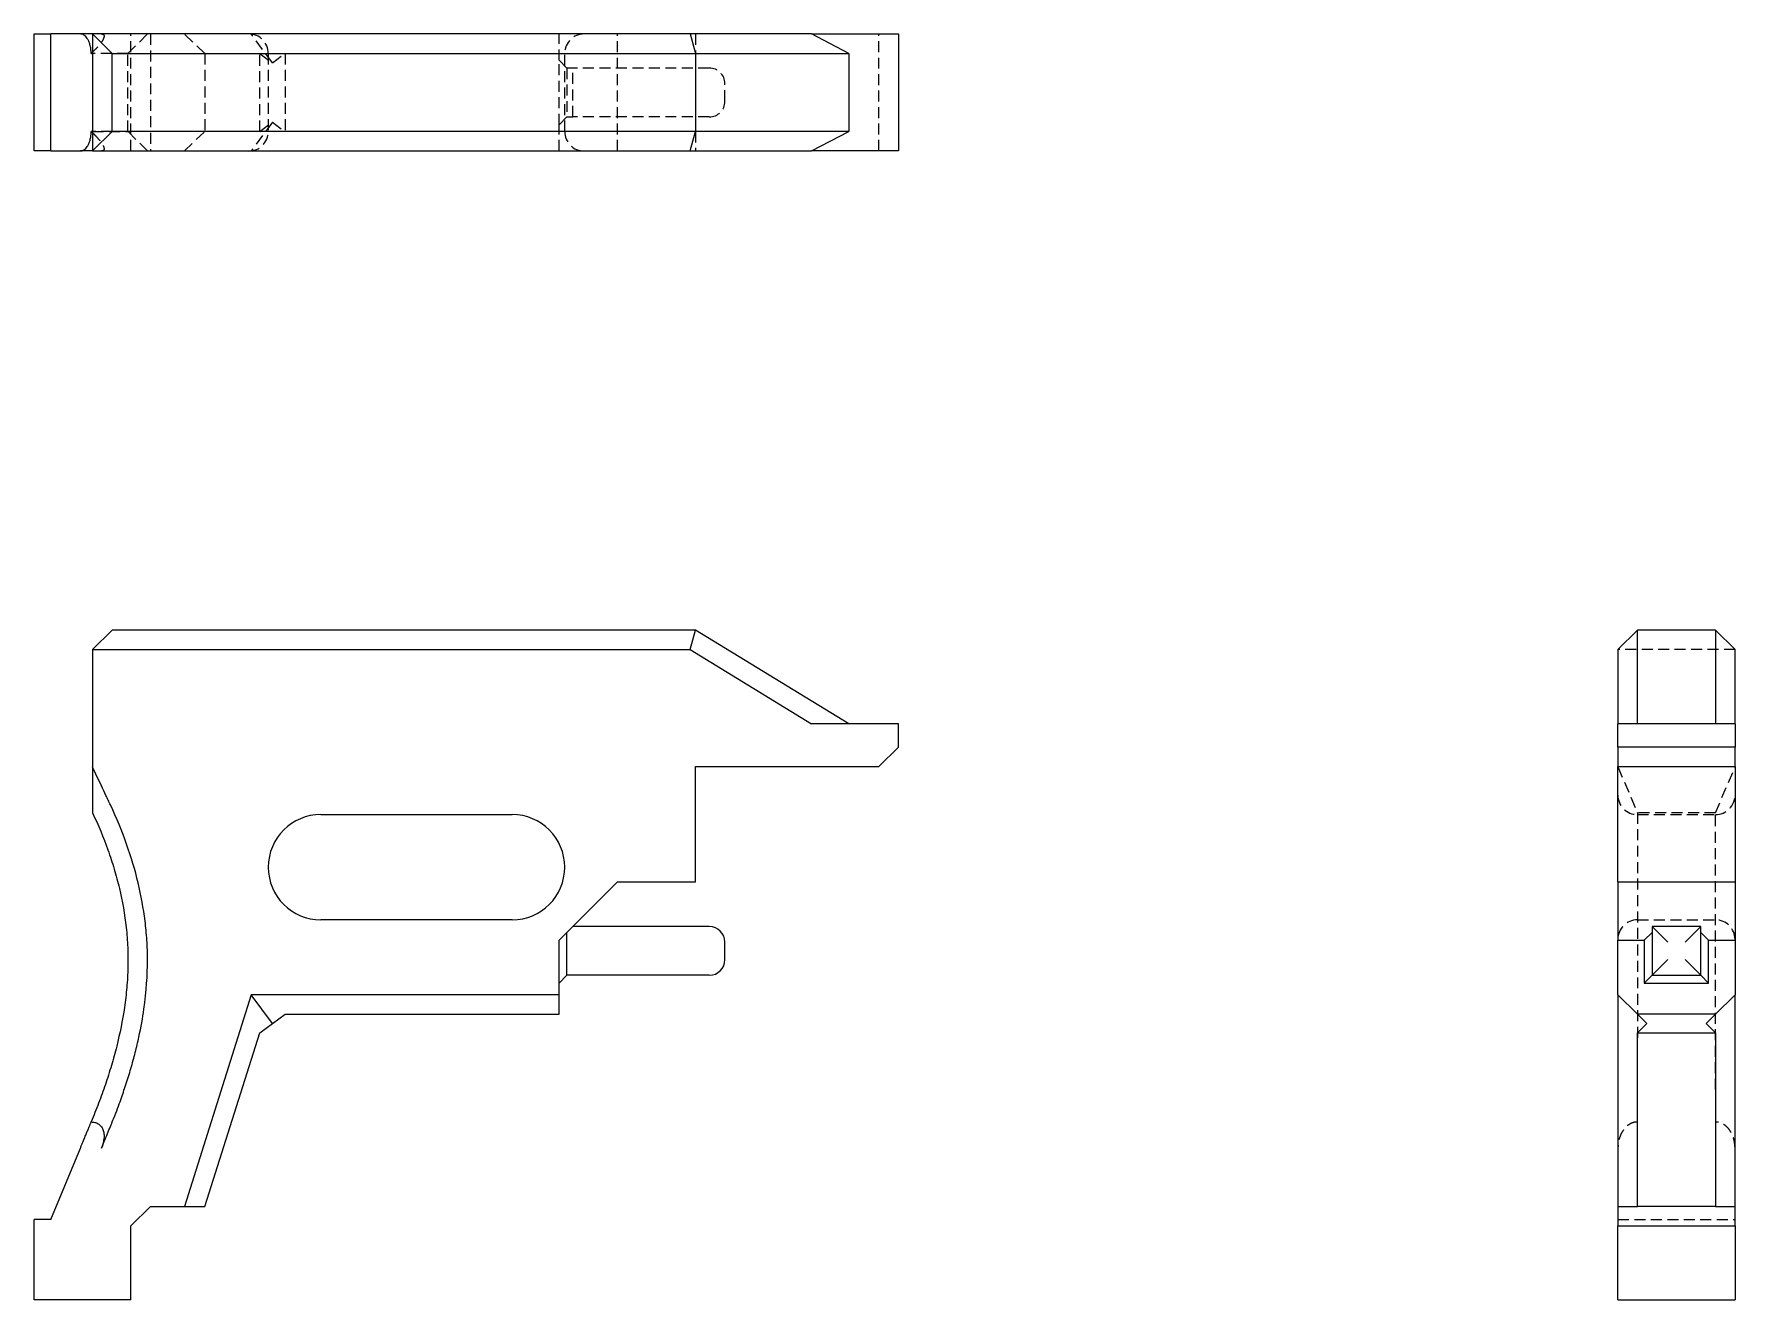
# Model space of a CAD drawing. Header units: millimetres. Extents: x 33 to 230, y 18 to 165.
import ezdxf

# ---------------------------------------------------------------- set-up
doc = ezdxf.new("R2010")
doc.units = ezdxf.units.MM
doc.linetypes.add('HIDDEN', pattern=[1.905, 1.27, -0.635])

msp = doc.modelspace()

# ---------------------------------------------------------------- linework, layer by layer
at = {"color": 7, "linetype": 'Continuous', "lineweight": 25}
for p, q in [((33, 151.23), (33, 164.77)), ((33, 164.77), (34.96, 164.77)), ((34.96, 151.23), (34.96, 164.77)), ((38.36, 164.77), (34.96, 164.77)), ((39.77, 164.77), (38.36, 164.77)), ((108.9, 164.77), (39.77, 164.77)), ((42.03, 162.51), (39.77, 164.77)), ((39.77, 164.77), (39.77, 151.23)), ((108.9, 164.77), (109.53, 162.51)), ((122.92, 164.77), (108.9, 164.77)), ((127.24, 162.51), (122.92, 164.77)), ((122.92, 164.77), (133, 164.77)), ((133, 164.77), (133, 151.23)), ((39.77, 162.67), (39.61, 162.51)), ((39.61, 162.51), (39.77, 162.51)), ((42.03, 162.51), (109.53, 162.51)), ((42.03, 153.48), (42.03, 162.51)), ((109.53, 162.51), (127.24, 162.51)), ((109.53, 162.51), (109.53, 153.48)), ((127.24, 162.51), (127.24, 153.48)), ((39.61, 153.48), (39.77, 153.33)), ((39.77, 153.48), (39.61, 153.48)), ((39.77, 151.23), (42.03, 153.48)), ((109.53, 153.48), (42.03, 153.48)), ((108.9, 151.23), (109.53, 153.48)), ((127.24, 153.48), (109.53, 153.48)), ((122.92, 151.23), (127.24, 153.48)), ((34.96, 151.23), (33, 151.23)), ((34.96, 151.23), (38.36, 151.23)), ((39.77, 151.23), (38.36, 151.23)), ((39.77, 151.23), (108.9, 151.23)), ((108.9, 151.23), (122.92, 151.23)), ((133, 151.23), (122.92, 151.23)), ((39.77, 93.51), (42.03, 95.76)), ((109.53, 95.76), (42.03, 95.76)), ((108.9, 93.51), (109.53, 95.76)), ((127.24, 84.93), (109.53, 95.76)), ((216.23, 93.51), (218.48, 95.76)), ((218.48, 84.93), (218.48, 95.76)), ((227.51, 95.76), (218.48, 95.76)), ((229.77, 93.51), (227.51, 95.76)), ((227.51, 95.76), (227.51, 84.93)), ((39.77, 93.51), (39.77, 79.93)), ((39.77, 93.51), (108.9, 93.51)), ((108.9, 93.51), (122.92, 84.93)), ((216.23, 93.51), (216.23, 84.93)), ((229.77, 84.93), (229.77, 93.51)), ((133, 84.93), (122.92, 84.93)), ((133, 82.22), (133, 84.93)), ((216.23, 82.22), (216.23, 84.93)), ((229.77, 84.93), (216.23, 84.93)), ((229.77, 84.93), (229.77, 82.22)), ((133, 82.22), (130.74, 79.97)), ((229.77, 82.22), (216.23, 82.22)), ((216.23, 82.22), (216.23, 79.97)), ((229.77, 79.97), (229.77, 82.22)), ((39.77, 79.93), (39.77, 74.63)), ((109.53, 79.97), (130.74, 79.97)), ((109.53, 66.64), (109.53, 79.97)), ((216.23, 79.97), (229.77, 79.97)), ((216.23, 66.64), (216.23, 79.97)), ((229.77, 79.97), (229.77, 66.64)), ((66.19, 74.42), (88.3, 74.42)), ((100.51, 66.64), (93.74, 59.88)), ((100.51, 66.64), (109.53, 66.64)), ((216.23, 66.64), (229.77, 66.64)), ((216.23, 66.64), (216.23, 59.88)), ((229.77, 66.64), (229.77, 59.88)), ((88.3, 62.24), (66.19, 62.24)), ((111.11, 61.46), (95.33, 61.46)), ((221.98, 59.66), (220.18, 61.46)), ((225.82, 61.46), (220.18, 61.46)), ((220.18, 61.46), (220.18, 55.82)), ((224.01, 59.66), (225.82, 61.46)), ((225.82, 55.82), (225.82, 61.46)), ((93.74, 53.57), (93.74, 59.88)), ((94.64, 55.82), (94.64, 60.78)), ((112.92, 57.63), (112.92, 59.66)), ((216.23, 59.88), (219.27, 59.88)), ((216.23, 53.57), (216.23, 59.88)), ((219.27, 59.88), (220.18, 60.78)), ((219.27, 59.88), (219.27, 54.92)), ((225.82, 60.78), (226.72, 59.88)), ((226.72, 59.88), (229.77, 59.88)), ((226.72, 54.92), (226.72, 59.88)), ((229.77, 59.88), (229.77, 53.57)), ((220.18, 55.82), (221.98, 57.63)), ((224.01, 57.63), (225.82, 55.82)), ((94.64, 55.82), (93.74, 54.92)), ((111.11, 55.82), (94.64, 55.82)), ((220.18, 55.82), (219.27, 54.92)), ((220.18, 55.82), (225.82, 55.82)), ((226.72, 54.92), (225.82, 55.82)), ((58.13, 53.57), (50.39, 29.07)), ((93.74, 53.57), (58.13, 53.57)), ((60.57, 50.23), (58.13, 53.57)), ((93.74, 51.31), (93.74, 53.57)), ((218.48, 51.31), (216.23, 53.57)), ((216.23, 53.57), (216.23, 29.07)), ((219.27, 54.92), (226.72, 54.92)), ((229.77, 53.57), (227.51, 51.31)), ((229.77, 29.07), (229.77, 53.57)), ((60.57, 50.23), (62.04, 51.31)), ((62.04, 51.31), (93.74, 51.31)), ((227.51, 51.31), (218.48, 51.31)), ((219.56, 50.23), (218.48, 51.31)), ((226.43, 50.23), (227.51, 51.31)), ((59.11, 49.16), (60.57, 50.23)), ((218.48, 49.16), (219.56, 50.23)), ((227.51, 49.16), (226.43, 50.23)), ((52.76, 29.07), (59.11, 49.16)), ((218.48, 49.16), (227.51, 49.16)), ((218.48, 29.07), (218.48, 49.16)), ((227.51, 49.16), (227.51, 29.07)), ((34.96, 27.56), (38.36, 35.81)), ((33, 18.24), (33, 27.56)), ((34.96, 27.56), (33, 27.56)), ((46.47, 29.07), (44.21, 26.81)), ((46.47, 29.07), (50.39, 29.07)), ((50.39, 29.07), (52.76, 29.07)), ((216.23, 29.07), (218.48, 29.07)), ((216.23, 29.07), (216.23, 26.81)), ((227.51, 29.07), (218.48, 29.07)), ((227.51, 29.07), (229.77, 29.07)), ((229.77, 26.81), (229.77, 29.07)), ((44.21, 18.24), (44.21, 26.81)), ((216.23, 26.81), (229.77, 26.81)), ((216.23, 18.24), (216.23, 26.81)), ((229.77, 26.81), (229.77, 18.24)), ((44.21, 18.24), (33, 18.24)), ((216.23, 18.24), (229.77, 18.24))]:
    msp.add_line(p, q, dxfattribs=at)
at = {"color": 7, "linetype": 'HIDDEN', "lineweight": 18}
for p, q in [((44.21, 151.23), (44.21, 164.77)), ((46.47, 164.77), (46.47, 151.23)), ((52.76, 162.51), (50.39, 164.77)), ((60.57, 161.43), (58.13, 164.77)), ((93.74, 161.72), (93.74, 164.77)), ((100.51, 151.23), (100.51, 164.77)), ((109.53, 164.77), (109.53, 162.51)), ((130.74, 151.23), (130.74, 164.77)), ((39.77, 162.51), (39.8, 162.51)), ((43.87, 153.48), (43.87, 162.51)), ((52.76, 162.51), (52.76, 153.48)), ((59.11, 162.51), (60.57, 161.43)), ((59.11, 153.48), (59.11, 162.51)), ((60.09, 162.51), (60.09, 153.48)), ((60.57, 161.43), (62.04, 162.51)), ((62.04, 162.51), (62.04, 153.48)), ((94.64, 160.82), (93.74, 161.72)), ((93.74, 154.27), (93.74, 161.72)), ((94.39, 153.48), (94.39, 162.51)), ((95.33, 160.82), (94.64, 160.82)), ((94.64, 160.82), (94.64, 155.18)), ((111.11, 160.82), (95.33, 160.82)), ((95.33, 155.18), (95.33, 160.82)), ((112.92, 156.98), (112.92, 159.01)), ((50.39, 151.23), (52.76, 153.48)), ((60.57, 154.56), (58.13, 151.23)), ((59.11, 153.48), (60.57, 154.56)), ((60.57, 154.56), (62.04, 153.48)), ((93.74, 154.27), (94.64, 155.18)), ((93.74, 151.23), (93.74, 154.27)), ((94.64, 155.18), (95.33, 155.18)), ((111.11, 155.18), (95.33, 155.18)), ((109.53, 153.48), (109.53, 151.23)), ((229.77, 93.51), (216.23, 93.51)), ((216.23, 79.93), (218.48, 74.63)), ((227.51, 74.63), (229.77, 79.93)), ((227.51, 74.63), (218.48, 74.63)), ((218.48, 74.42), (227.51, 74.42)), ((218.48, 62.24), (227.51, 62.24)), ((216.23, 27.56), (229.77, 27.56))]:
    msp.add_line(p, q, dxfattribs=at)
at = {"color": 7, "linetype": 'HIDDEN', "lineweight": 18, "flags": 128}
for points in [[(43.85, 162.49), (44.99, 163.63), (46.13, 164.77)], [(46.13, 151.23), (44.98, 152.37), (43.84, 153.52)]]:
    msp.add_lwpolyline(points, dxfattribs=at)
at = {"color": 7, "linetype": 'HIDDEN', "lineweight": 18}
for centre, radius, start, end in [((57.84, 162.51), 2.26, 0, 90), ((96.65, 162.51), 2.26, 90, 180), ((111.11, 159.01), 1.81, 0, 90), ((111.11, 156.98), 1.81, 270, 0), ((57.84, 153.48), 2.26, 270, 0), ((96.65, 153.48), 2.26, 180, 270), ((218.48, 76.68), 2.26, 180, 270), ((227.51, 76.68), 2.26, 270, 0), ((218.48, 59.98), 2.26, 90, 180), ((227.51, 59.98), 2.26, 0, 90)]:
    msp.add_arc(centre, radius, start, end, dxfattribs=at)
at = {"color": 7, "linetype": 'Continuous', "lineweight": 25}
for centre, radius, start, end in [((66.19, 68.33), 6.09, 90, 270), ((88.3, 68.33), 6.09, 270, 90), ((111.11, 59.66), 1.81, 0, 90), ((111.11, 57.63), 1.81, 270, 0)]:
    msp.add_arc(centre, radius, start, end, dxfattribs=at)
for points, knots in [([(39.61, 162.51), (39.61, 162.69), (39.6, 162.87), (39.55, 163.22), (39.52, 163.38), (39.43, 163.68), (39.39, 163.81), (39.28, 164.05), (39.22, 164.15), (39.1, 164.33), (39.04, 164.41), (38.91, 164.54), (38.84, 164.6), (38.64, 164.72), (38.5, 164.77), (38.36, 164.77)], [0, 0, 0, 0, 0.125, 0.125, 0.25, 0.25, 0.375, 0.375, 0.5, 0.5, 0.625, 0.625, 0.75, 0.75, 1, 1, 1, 1]), ([(38.36, 151.23), (38.39, 151.23), (38.43, 151.23), (38.5, 151.24), (38.58, 151.26), (38.68, 151.3), (38.81, 151.37), (38.98, 151.51), (39.17, 151.74), (39.31, 152.01), (39.41, 152.26), (39.48, 152.47), (39.54, 152.7), (39.57, 152.92), (39.6, 153.13), (39.61, 153.3), (39.61, 153.42), (39.61, 153.48)], [0, 0, 0, 0, 0.042081, 0.084026, 0.125899, 0.189147, 0.251706, 0.377455, 0.502882, 0.627968, 0.69152, 0.75261, 0.815713, 0.876618, 0.918247, 0.959198, 1, 1, 1, 1]), ([(40.8, 35.81), (41.1, 36.52), (41.35, 37.15), (41.7, 37.99), (41.81, 38.24), (42.01, 38.75), (42.5, 39.94), (42.94, 41.13), (43.24, 42), (43.43, 42.58), (43.53, 42.88), (43.83, 43.78), (44.02, 44.41), (44.39, 45.67), (44.56, 46.29), (44.86, 47.5), (45.28, 49.26), (45.57, 50.88), (46.01, 53.98), (46.12, 55.87), (46.13, 58.37), (46.1, 59.15), (46.03, 60.26), (46, 60.63), (45.93, 61.36), (45.89, 61.73), (45.48, 65.03), (44.78, 67.99), (43.18, 72.5), (42.55, 74.01), (41.79, 75.64), (41.75, 75.72), (41.66, 75.91), (41.53, 76.18), (41.23, 76.82), (40.63, 78.1), (40.11, 79.2), (39.77, 79.93)], [0, 0, 0, 0, 0.015625, 0.015625, 0.023438, 0.023438, 0.03125, 0.0625, 0.078125, 0.078125, 0.09375, 0.09375, 0.125, 0.125, 0.15625, 0.15625, 0.1875, 0.25, 0.25, 0.375, 0.375, 0.4375, 0.4375, 0.46875, 0.46875, 0.5, 0.5, 0.75, 0.75, 0.875, 0.875, 0.882812, 0.882812, 0.890625, 0.90625, 0.9375, 1, 1, 1, 1]), ([(39.77, 74.63), (40.43, 73.22), (41.03, 71.79), (41.81, 69.6), (42.05, 68.86), (42.5, 67.37), (42.7, 66.63), (43.23, 64.38), (43.5, 62.87), (43.75, 60.59), (43.8, 59.82), (43.87, 58.28), (43.88, 57.51), (43.84, 55.96), (43.8, 55.18), (43.66, 53.64), (43.57, 52.87), (43.24, 50.59), (42.93, 49.09), (42.38, 46.86), (42.17, 46.12), (41.85, 45.01), (41.73, 44.64), (41.5, 43.91), (41.38, 43.54), (41.13, 42.81), (41, 42.45), (40.74, 41.72), (40.61, 41.36), (40.33, 40.64), (40.19, 40.28), (39.91, 39.56), (39.76, 39.2), (39.61, 38.84)], [0, 0, 0, 0, 0.125, 0.125, 0.1875, 0.1875, 0.25, 0.25, 0.375, 0.375, 0.4375, 0.4375, 0.5, 0.5, 0.5625, 0.5625, 0.625, 0.625, 0.75, 0.75, 0.8125, 0.8125, 0.84375, 0.84375, 0.875, 0.875, 0.90625, 0.90625, 0.9375, 0.9375, 0.96875, 0.96875, 1, 1, 1, 1]), ([(38.36, 35.81), (38.39, 35.87), (38.43, 35.98), (38.5, 36.15), (38.58, 36.35), (38.68, 36.57), (38.81, 36.9), (38.98, 37.31), (39.17, 37.77), (39.31, 38.12), (39.41, 38.36), (39.48, 38.53), (39.54, 38.66), (39.57, 38.75), (39.6, 38.81), (39.61, 38.84), (39.61, 38.84), (39.61, 38.84)], [0, 0, 0, 0, 0.042081, 0.084026, 0.125899, 0.189147, 0.251706, 0.377455, 0.502882, 0.627968, 0.69152, 0.75261, 0.815713, 0.876618, 0.918247, 0.959198, 1, 1, 1, 1]), ([(39.61, 38.84), (39.76, 38.84), (39.89, 38.83), (40.16, 38.76), (40.29, 38.71), (40.53, 38.56), (40.64, 38.47), (40.83, 38.25), (40.91, 38.11), (41.02, 37.82), (41.07, 37.65), (41.11, 37.3), (41.11, 37.12), (41.06, 36.56), (40.95, 36.17), (40.8, 35.81)], [0, 0, 0, 0, 0.125, 0.125, 0.25, 0.25, 0.375, 0.375, 0.5, 0.5, 0.625, 0.625, 0.75, 0.75, 1, 1, 1, 1])]:
    msp.add_open_spline(points, degree=3, knots=knots, dxfattribs=at)
at = {"color": 7, "linetype": 'HIDDEN', "lineweight": 18}
for points, knots in [([(40.8, 164.77), (40.9, 164.75), (41.08, 164.72), (41.13, 164.47), (40.98, 164.07), (40.63, 163.58), (40.22, 163.1), (39.91, 162.8), (39.77, 162.67)], [0, 0, 0, 0, 0.190402, 0.368365, 0.54715, 0.707847, 0.873319, 1, 1, 1, 1]), ([(43.86, 162.51), (43.86, 162.51), (43.92, 162.51), (43.71, 162.51), (43.17, 162.51), (42.22, 162.51), (41.07, 162.51), (40.16, 162.51), (39.77, 162.51)], [0, 0, 0, 0, 0.009816, 0.212983, 0.416179, 0.627299, 0.838481, 1, 1, 1, 1]), ([(39.77, 153.48), (40.21, 153.48), (41.08, 153.48), (42.15, 153.49), (43, 153.48), (43.58, 153.48), (43.86, 153.48), (43.84, 153.48), (43.83, 153.48)], [0, 0, 0, 0, 0.184048, 0.368929, 0.553647, 0.738327, 0.92886, 1, 1, 1, 1]), ([(42.04, 153.49), (41.91, 153.49), (41.45, 153.49), (40.65, 153.49), (39.96, 153.48), (39.77, 153.48)], [0, 0, 0, 0, 0.2076462, 0.7763969, 1, 1, 1, 1]), ([(39.77, 153.33), (39.84, 153.26), (40.04, 153.07), (40.4, 152.69), (40.8, 152.19), (41.07, 151.73), (41.13, 151.41), (41.03, 151.25), (40.87, 151.23), (40.8, 151.23)], [0, 0, 0, 0, 0.066956, 0.186957, 0.362727, 0.539261, 0.699432, 0.865245, 1, 1, 1, 1]), ([(218.48, 74.63), (218.48, 73.65), (218.48, 71.7), (218.49, 68.66), (218.48, 65.56), (218.48, 62.36), (218.48, 59.09), (218.48, 55.59), (218.48, 51.95), (218.48, 49.39), (218.48, 48.13), (218.48, 48.11)], [0, 0, 0, 0, 0.1176235, 0.2357787, 0.3538306, 0.4718578, 0.5936254, 0.7153954, 0.8560778, 0.9968219, 1, 1, 1, 1]), ([(227.51, 42.59), (227.51, 43.34), (227.51, 45.11), (227.51, 47.95), (227.51, 51.11), (227.51, 54.34), (227.51, 57.73), (227.51, 61.24), (227.51, 64.87), (227.51, 68.46), (227.51, 71.74), (227.51, 73.76), (227.51, 74.63)], [0, 0, 0, 0, 0.07275, 0.169971, 0.267173, 0.366449, 0.465697, 0.575326, 0.68497, 0.79889, 0.912845, 1, 1, 1, 1]), ([(218.48, 38.84), (218.35, 38.84), (218.21, 38.83), (217.94, 38.76), (217.8, 38.71), (217.53, 38.56), (217.39, 38.47), (217.13, 38.25), (217.01, 38.11), (216.79, 37.82), (216.68, 37.65), (216.51, 37.3), (216.44, 37.12), (216.28, 36.56), (216.23, 36.17), (216.23, 35.81)], [0, 0, 0, 0, 0.125, 0.125, 0.25, 0.25, 0.375, 0.375, 0.5, 0.5, 0.625, 0.625, 0.75, 0.75, 1, 1, 1, 1]), ([(229.77, 35.81), (229.77, 35.99), (229.75, 36.18), (229.7, 36.55), (229.66, 36.74), (229.55, 37.11), (229.48, 37.3), (229.31, 37.65), (229.21, 37.81), (228.99, 38.11), (228.86, 38.24), (228.61, 38.47), (228.47, 38.56), (228.19, 38.7), (228.05, 38.76), (227.78, 38.83), (227.64, 38.84), (227.51, 38.84)], [0, 0, 0, 0, 0.125, 0.125, 0.25, 0.25, 0.375, 0.375, 0.5, 0.5, 0.625, 0.625, 0.75, 0.75, 0.875, 0.875, 1, 1, 1, 1])]:
    msp.add_open_spline(points, degree=3, knots=knots, dxfattribs=at)

doc.saveas('drawing.dxf')
